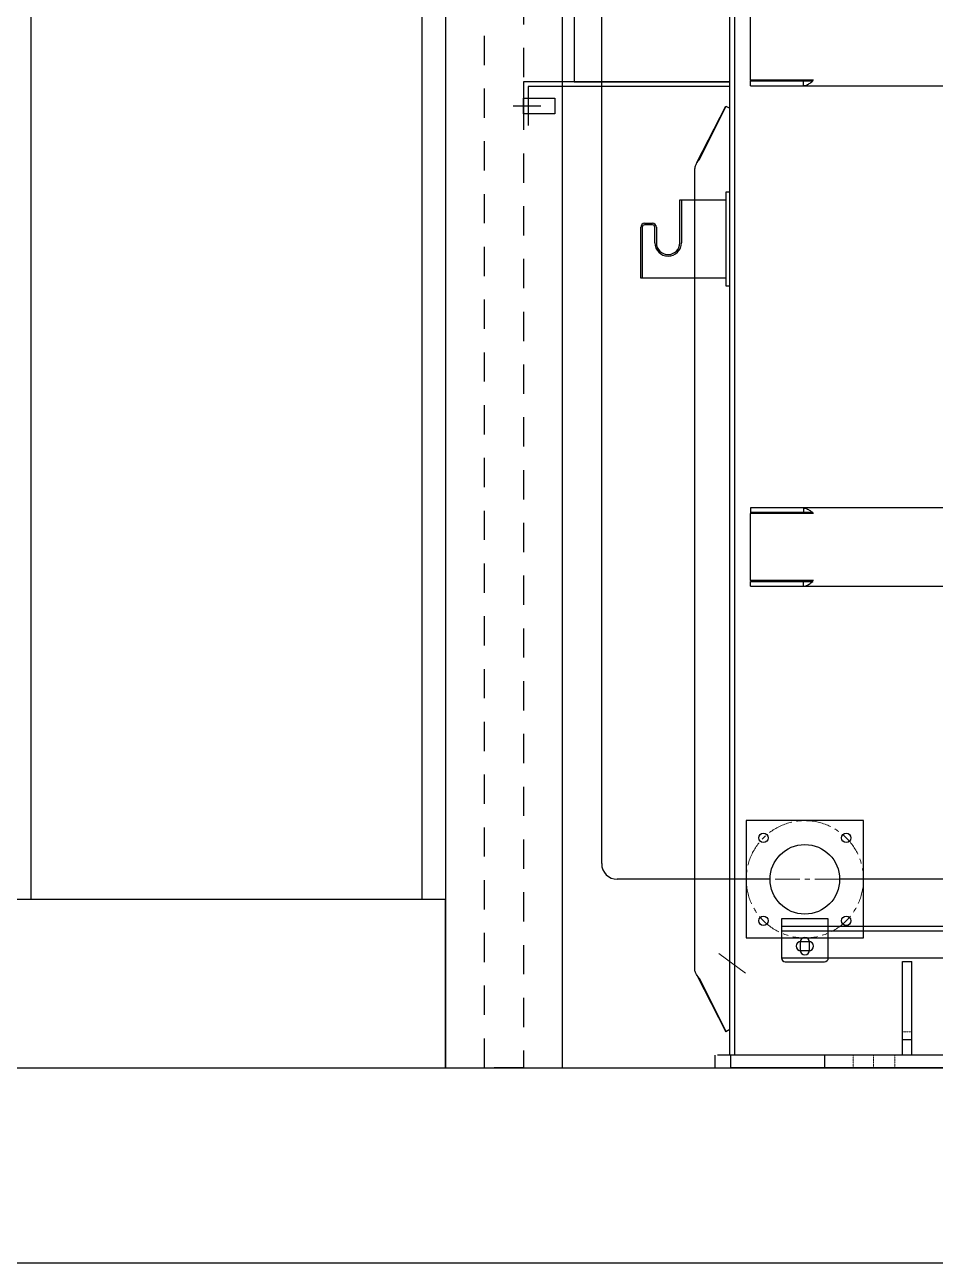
# Model space of a CAD drawing. Extents: x 61367 to 140945, y -1257 to 25588.
# Drawn here: x 74081 to 75246, y 13506 to 15090 of the extents above; entities that cross this region are included whole.
import ezdxf

# ---------------------------------------------------------------- set-up
doc = ezdxf.new("R2010")
doc.units = 0
doc.header["$MEASUREMENT"] = 0
for name, pattern in [('CENTER', [50.8, 31.75, -6.35, 6.35, -6.35]), ('EB_DASH', [6, 3, -3]), ('HIDDEN', [0.375, 0.25, -0.125]), ('JIS_02_0.7', [1.35, 0.75, -0.6]), ('PHANTOM', [63.5, 31.75, -6.35, 6.35, -6.35, 6.35, -6.35])]:
    doc.linetypes.add(name, pattern=pattern)
doc.layers.get('0').update_dxf_attribs({"linetype": 'CONTINUOUS'})
for name, color, linetype in [('00', 2, 'CONTINUOUS'), ('03-JI-ZHUN-XIAN', 7, 'CONTINUOUS'), ('2', 4, 'CENTER'), ('DEFAULT_3', 7, 'PHANTOM')]:
    doc.layers.add(name, color=color, linetype=linetype)
for name, color, linetype, lineweight in [('3中心线', 1, 'CENTER', 20), ('7标注层', 4, 'CONTINUOUS', 15), ('CEN', 1, 'CENTER', 18), ('DEFAULT_2', 8, 'EB_DASH', 0), ('THICK', 7, 'CONTINUOUS', 0)]:
    doc.layers.add(name, color=color, linetype=linetype, lineweight=lineweight)

# ---------------------------------------------------------------- blocks, each defined once
blk = doc.blocks.new('A$C96ef227e')
at = {"color": 101}
for p, q in [((100, -944), (100, 766)), ((264, -1189), (264, 691)), ((270, 691), (270, -1189)), ((264, 56), (264, 616)), ((65, 334), (65, 56)), ((65, 56), (264, 56)), ((0, 35), (40, 35)), ((0, 15), (0, 35)), ((40, 35), (40, 15)), ((22, 25), (-13.1, 25)), ((40, 15), (0, 15)), ((264, -85), (259, -85)), ((259, -85), (259, -205)), ((264, -205), (264, -85)), ((259, -205), (264, -205)), ((435, -889), (285, -889)), ((285, -889), (285, -1039)), ((435, -1039), (435, -889)), ((315.5, -964), (120, -964)), ((600, -964), (404.5, -964)), ((390, -1014.5), (330, -1014.5)), ((330, -1014.5), (330, -1064.5)), ((2100, -1024.5), (330, -1024.5)), ((330, -1024.5), (330, -1064.5)), ((390, -1064.5), (390, -1014.5)), ((285, -1039), (435, -1039)), ((2100, -1030.5), (330, -1030.5)), ((354, -1044.5), (354, -1054.5)), ((355, -1043.5), (365, -1043.5)), ((366, -1054.5), (366, -1044.5)), ((365, -1055.5), (355, -1055.5)), ((330, -1064.5), (2100, -1064.5)), ((335, -1069.5), (385, -1069.5)), ((2166, -1189), (264, -1189))]:
    blk.add_line(p, q, dxfattribs=at)
at = {"color": 101, "linetype": 'Continuous'}
for p, q in [((200, -150), (200, -95)), ((200, -95), (259, -95)), ((202, -95), (202, -150)), ((259, -95), (259, -195)), ((155, -125), (165, -125)), ((150, -195), (150, -130)), ((152, -130), (152, -195)), ((165, -127), (155, -127)), ((168, -150), (168, -130)), ((170, -130), (170, -150)), ((259, -195), (150, -195)), ((485, -1069), (497, -1069)), ((485, -1189), (485, -1069)), ((497, -1189), (497, -1069)), ((485, -1169), (497, -1169)), ((2165, -1189), (265, -1189)), ((265, -1189), (265, -1205)), ((385, -1189), (385, -1205)), ((2165, -1205), (265, -1205))]:
    blk.add_line(p, q, dxfattribs=at)
at = {"color": 101}
for centre, radius in [((307, -911), 6), ((413, -911), 6), ((360, -964), 44.5), ((307, -1017.1), 6), ((413, -1017.1), 6)]:
    blk.add_circle(centre, radius, dxfattribs=at)
at = {"color": 101, "linetype": 'Continuous'}
for centre, radius, start, end in [((155, -130), 5, 90, 180), ((165, -130), 5, 0, 90), ((155, -130), 3, 90, 180), ((165, -130), 3, 0, 90), ((185, -150), 17, 180, 0), ((185, -150), 15, 180, 0)]:
    blk.add_arc(centre, radius, start, end, dxfattribs=at)
at = {"color": 101}
for centre, radius, start, end in [((120, -944), 20, 180, 270), ((355, -1049.5), 6, 90, 270), ((360, -1044.5), 6, 0, 180), ((365, -1049.5), 6, 270, 90), ((360, -1054.5), 6, 180, 0), ((335, -1064.5), 5, 180, 270), ((385, -1064.5), 5, 270, 0)]:
    blk.add_arc(centre, radius, start, end, dxfattribs=at)
at = {"layer": '00', "color": 101}
for p, q in [((264, 56), (0, 56)), ((0, 56), (0, 0)), ((264, 50), (6, 50)), ((6, 50), (6, 0))]:
    blk.add_line(p, q, dxfattribs=at)
at = {"layer": '03-JI-ZHUN-XIAN', "color": 101, "linetype": 'Continuous'}
for p, q in [((290, 144), (290, 58)), ((370.9, 58), (290, 58)), ((290.4, 57), (370, 57)), ((290.4, 51), (290.4, 57)), ((290.4, 51), (595, 51)), ((358.2, 51), (358.2, 57)), ((370, 57), (370, 58)), ((221.9, -47.3), (258.7, 25)), ((225, -43.2), (259.5, 24.6)), ((258.7, 25), (264, 22.3)), ((219, -1079), (219, -55)), ((595, -489), (290.4, -489)), ((290.4, -489), (290.4, -495)), ((358.2, -489), (358.2, -495)), ((370.9, -496), (290, -496)), ((290, -496), (290, -582)), ((370, -495), (290.4, -495)), ((370, -496), (370, -495)), ((370.9, -582), (290, -582)), ((290.4, -583), (370, -583)), ((290.4, -589), (290.4, -583)), ((358.2, -589), (358.2, -583)), ((370, -583), (370, -582)), ((290.4, -589), (595, -589)), ((221.9, -1086.8), (258.7, -1159)), ((259.5, -1158.6), (225, -1090.8)), ((264, -1156.3), (258.7, -1159))]:
    blk.add_line(p, q, dxfattribs=at)
for points in [[(358.2, 51), (359.2, 51), (361.8, 51.4), (365.8, 53.6), (368.6, 55.8), (370, 57)], [(358.2, -489), (359.2, -489), (361.8, -489.5), (365.8, -491.7), (368.6, -493.9), (370, -495)], [(358.2, -589), (359.2, -589), (361.8, -588.6), (365.8, -586.4), (368.6, -584.2), (370, -583)]]:
    blk.add_open_spline(points, degree=3, knots=[0, 0, 0, 0, 0.221605, 0.588764, 1, 1, 1, 1], dxfattribs=at)
for points in [[(222, -47.1), (221.6, -47.8), (221.1, -48.4), (220.8, -49.1)], [(225, -43.2), (224, -44.5), (222.9, -45.8), (222, -47.1)], [(219.2, -53), (219.1, -53.7), (219, -54.3), (219, -55)], [(220.8, -49.1), (220.1, -50.3), (219.5, -51.7), (219.2, -53)], [(219.2, -1081), (219.1, -1080.4), (219, -1079.7), (219, -1079)], [(220.8, -1084.9), (220.1, -1083.7), (219.5, -1082.4), (219.2, -1081)], [(222, -1086.9), (221.6, -1086.3), (221.1, -1085.6), (220.8, -1084.9)], [(225, -1090.8), (224, -1089.6), (222.9, -1088.3), (222, -1086.9)]]:
    blk.add_open_spline(points, degree=3, dxfattribs=at)
at = {"layer": '3中心线', "color": 101}
blk.add_circle((360, -964), 75, dxfattribs=at)
at = {"layer": '7标注层', "color": 101}
blk.add_line((250, -1059.1), (284, -1084.1), dxfattribs=at)
at = {"layer": 'CEN', "color": 101}
blk.add_line((455.2, -964), (264.8, -964), dxfattribs=at)
at = {"layer": 'DEFAULT_2', "color": 101, "linetype": 'HIDDEN'}
for p, q in [((485, -1159), (497, -1159)), ((422, -1189), (422, -1205)), ((448, -1189), (448, -1205)), ((475, -1189), (475, -1205))]:
    blk.add_line(p, q, dxfattribs=at)
at = {"layer": 'DEFAULT_3', "color": 101, "linetype": 'PHANTOM'}
for p, q in [((264, -1189), (264, 691)), ((270, 691), (270, -1189)), ((2185, -1189), (245, -1189)), ((245, -1189), (245, -1205)), ((245, -1205), (2185, -1205))]:
    blk.add_line(p, q, dxfattribs=at)

msp = doc.modelspace()

# ---------------------------------------------------------------- linework, layer by layer
at = {"color": 5}
for points in [[(74589.171, 13971.442), (74089.171, 13971.442), (74089.171, 15411.442), (74589.171, 15411.442)], [(74049.174, 13756.442), (74619.171, 13756.442), (74619.171, 13971.442), (74049.174, 13971.442)]]:
    msp.add_lwpolyline(points, close=True, dxfattribs=at)
at = {"layer": '2', "color": 1, "linetype": 'JIS_02_0.7', "ltscale": 50}
msp.add_lwpolyline([(74669.171, 16208.442), (74719.171, 16208.442), (74719.171, 13756.442), (74669.171, 13756.442)], close=True, dxfattribs=at)
at = {"layer": 'THICK', "lineweight": -3}
for points in [[(74619.171, 13756.442), (74769.171, 13756.442), (74769.171, 16208.442), (74619.171, 16208.442)], [(74619.171, 13756.442), (74769.171, 13756.442), (74769.171, 16208.442), (74619.171, 16208.442)], [(80169.171, 13756.442), (80169.171, 13611.442), (80145.171, 13611.442), (80145.171, 13506.442), (68309.171, 13506.442), (68309.171, 13611.442), (68285.171, 13611.442), (68285.171, 13756.442)]]:
    msp.add_lwpolyline(points, close=True, dxfattribs=at)

# ---------------------------------------------------------------- block references
msp.add_blockref('A$C96ef227e', (74719.171, 14961.488))

doc.saveas('drawing.dxf')
